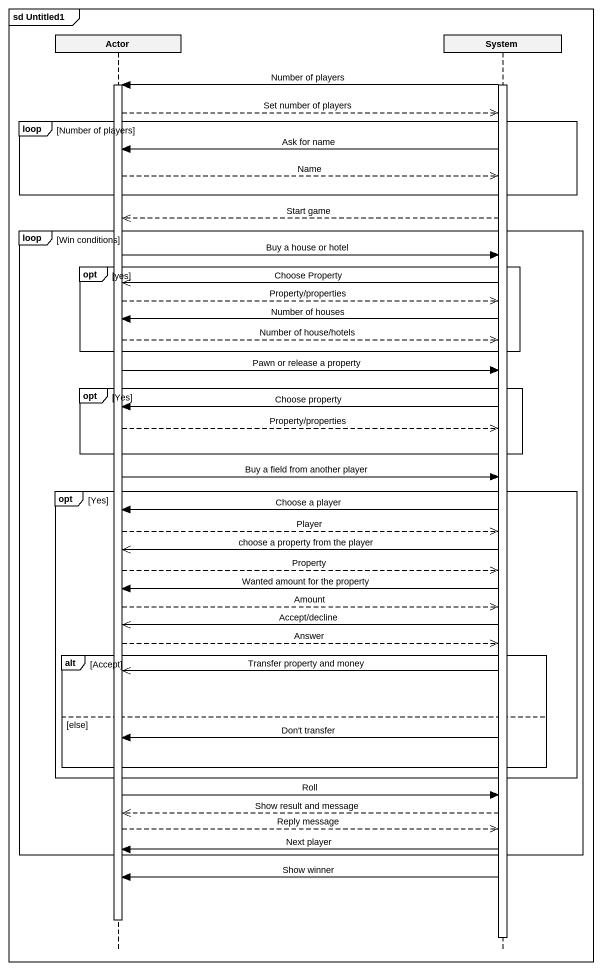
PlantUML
@startuml
mainframe sd Untitled1
hide footbox
participant "Actor" as Actor_
participant System

activate System
System -> Actor_ : Number of players
activate Actor_
Actor_ -->> System : Set number of players
loop Number of players
  System -> Actor_ : Ask for name
  Actor_ -->> System : Name
end
System -->> Actor_ : Start game
loop Win conditions
  Actor_ -> System : Buy a house or hotel
  opt yes
    System ->> Actor_ : Choose Property
    Actor_ -->> System : Property/properties
    System -> Actor_ : Number of houses
    Actor_ -->> System : Number of house/hotels
  end
  Actor_ -> System : Pawn or release a property
  opt Yes
    System -> Actor_ : Choose property
    Actor_ -->> System : Property/properties
  end
  Actor_ -> System : Buy a field from another player
  opt Yes
    System -> Actor_ : Choose a player
    Actor_ -->> System : Player
    System ->> Actor_ : choose a property from the player
    Actor_ -->> System : Property
    System -> Actor_ : Wanted amount for the property
    Actor_ -->> System : Amount
    System ->> Actor_ : Accept/decline
    Actor_ -->> System : Answer
    alt Accept
      System ->> Actor_ : Transfer property and money
    else else
      System -> Actor_ : Don't transfer
    end
  end
  Actor_ -> System : Roll
  System -->> Actor_ : Show result and message
  Actor_ -->> System : Reply message
  System -> Actor_ : Next player
end
System -> Actor_ : Show winner
deactivate Actor_
deactivate System
@enduml
